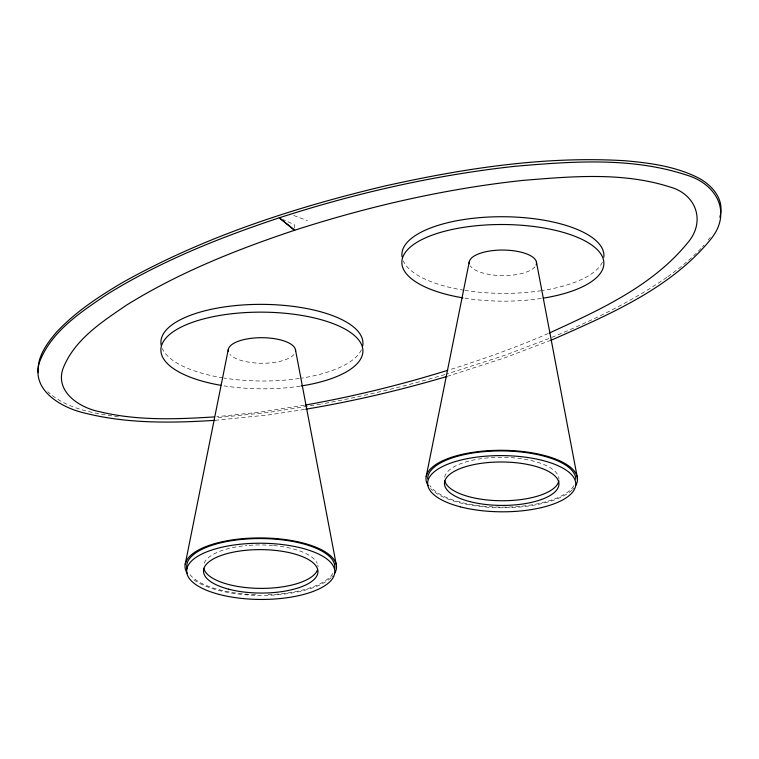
<?xml version="1.0" encoding="UTF-8"?>
<svg xmlns="http://www.w3.org/2000/svg" width="759" height="759" viewBox="0 0 759 759"><rect width="100%" height="100%" fill="white"/><g stroke="black" fill="none" stroke-linecap="round" stroke-linejoin="round"><path stroke-width="0.57" stroke-dasharray="3.79 2.85" d="M294.426 228.079L294.445 224.711L283.335 219.645M702.597 246.865L704.001 245.129M708.204 239.948L710.301 237.358M700.984 248.487L692.901 256.627L681.278 266.599L667.787 276.712M666.829 277.358C630.587 302.386 590.597 321.437 549.952 338.144M548.254 333.495C515.835 347.518 482.544 359.5 448.806 369.965M548.88 338.571L505.02 355.24L446.083 374.225M551.015 340.212L505.01 357.736L448.265 376.075M444.983 374.538C404.443 386.521 363.248 396.264 321.693 403.997M304.387 405.211L260.612 412.052L216.78 416.7M320.535 404.215L268.629 412.412L215.973 417.792M304.558 409.424L268.61 414.907L214.797 420.353M118.385 416.852C93.803 413.276 66.783 409.167 47.808 391.72M293.686 215.461L307.404 220.641M361.398 349.804A101.013 38.329 0.3 0 1 301.37 378.153M299.274 378.466A101.013 38.329 0.3 0 1 224.066 378.058M223.023 377.887A101.013 38.329 0.3 0 1 162.303 348.561M300.289 386.103A101.013 38.329 0.3 0 1 224.028 385.847M293.999 354.462A33.671 12.78 0.3 0 1 262.178 363.257A33.671 12.78 0.3 0 1 229.958 354.387M333.002 575.645A75.758 28.747 0.3 0 1 331.711 577.058M330.99 577.76A75.758 28.747 0.3 0 1 262.386 595.417A75.758 28.747 0.3 0 1 191.809 578.273M204.152 563.206A57.238 21.717 0.3 0 1 246.912 545.531M249.104 545.351A57.238 21.717 0.3 0 1 272.538 545.465M273.638 545.56A57.238 21.717 0.3 0 1 317.215 563.339M317.774 565.028A57.238 21.717 0.3 0 1 317.993 566.736M332.926 573.311A74.078 28.111 0.3 0 1 267.206 594.695M255.584 594.686A74.078 28.111 0.3 0 1 188.887 573.14M602.371 262.168A101.013 38.329 0.3 0 1 542.343 290.517M541.3 290.678A101.013 38.329 0.3 0 1 465.039 290.422M463.996 290.251A101.013 38.329 0.3 0 1 403.276 260.925M541.262 298.467A101.013 38.329 0.3 0 1 465.001 298.202M534.972 266.826A33.671 12.78 0.3 0 1 501.822 275.602A33.671 12.78 0.3 0 1 470.191 265.783M573.975 488.009A75.758 28.747 0.3 0 1 572.684 489.422M571.963 490.124A75.758 28.747 0.3 0 1 500.39 507.771A75.758 28.747 0.3 0 1 430.533 488.54M444.632 477.259A57.238 21.717 0.3 0 1 503.483 457.326A57.238 21.717 0.3 0 1 558.966 479.1M573.908 485.675A74.078 28.111 0.3 0 1 502.373 507.145A74.078 28.111 0.3 0 1 429.86 485.504"/><path stroke-width="1.14" d="M719.93 217.273L720.3 215.177M720.68 213.089C723.289 197.141 710.462 183.906 697.198 177.321C674.779 166.287 649.609 162.891 624.98 160.737C544.307 155.851 463.664 168.507 385.117 185.946C294.596 207.435 204.93 236.485 123.442 282.025C99.325 296.171 75.587 311.721 56.413 332.29C46.878 343.476 36.736 357.147 38.311 372.669M185.187 564.316L228.298 349.434M426.16 476.68L469.271 261.798M549.298 333.049C599.069 310.213 652.095 286.409 687.493 243.022C706.069 221.742 696.42 194.124 669.751 186.932C622.114 171.686 570.901 176.496 521.879 180.49C444.565 188.944 368.371 206.41 294.416 230.319L279.293 217.795C219.417 237.728 160.244 261.352 106.478 294.729C80.407 312.433 51.062 331.503 39.44 362.28C30.635 390.619 62.238 408.143 85.35 413.209C127.578 423.807 171.648 423.076 214.797 420.353M551.015 340.212L553.159 339.358C609.572 314.321 670.159 288.705 710.291 239.844C732.549 213.175 717.075 183.972 686.364 175.006C631.374 156.914 572.125 161.401 515.38 166.259C435.144 175.006 356.047 192.985 279.293 217.795L294.767 230.214C236.542 249.597 179.001 272.547 126.715 305.004C101.991 321.844 74.002 339.804 62.864 368.978C55.189 391.957 79.581 407.659 98.964 411.558C136.705 420.865 176.06 419.329 214.531 416.9M447.715 370.307C401.103 384.822 353.58 396.426 305.526 405.021M447.174 376.398C400.724 390.117 353.476 401.236 305.706 409.234M536.404 261.883L577.201 476.87M295.431 349.519L336.228 564.506M161.306 345.573A101.013 38.329 0.3 0 1 261.068 304.359A101.013 38.329 0.3 0 1 362.688 345.829M220.897 385.325A101.013 38.329 0.3 0 1 182.615 326.37A101.013 38.329 0.3 0 1 342.195 327.584A101.013 38.329 0.3 0 1 301.332 385.942M228.345 351.436A33.671 12.78 0.3 0 1 261.599 337.698A33.671 12.78 0.3 0 1 295.479 351.521M187.245 573.282A75.758 28.747 0.3 0 1 260.109 537.922A75.758 28.747 0.3 0 1 334.567 573.472M317.366 570.132A57.238 21.717 0.3 0 1 259.009 588.367A57.238 21.717 0.3 0 1 203.735 568.301M186.961 568.785A74.078 28.111 0.3 0 1 260.109 538.558A74.078 28.111 0.3 0 1 334.653 568.956M402.08 256.931A101.013 38.329 0.3 0 1 502.05 216.723A101.013 38.329 0.3 0 1 603.813 257.187M462.914 297.87A101.013 38.329 0.3 0 1 422.896 239.066A101.013 38.329 0.3 0 1 582.476 239.607A101.013 38.329 0.3 0 1 543.349 298.135M469.318 263.8A33.671 12.78 0.3 0 1 503.9 250.072A33.671 12.78 0.3 0 1 536.158 264.882M428.218 485.646A75.758 28.747 0.3 0 1 501.092 450.286A75.758 28.747 0.3 0 1 575.54 485.836M558.833 480.798A57.238 21.717 0.3 0 1 502.23 500.75A57.238 21.717 0.3 0 1 444.708 480.665M427.659 478.938A74.078 28.111 0.3 0 1 501.082 450.922A74.078 28.111 0.3 0 1 575.796 479.119M228.725 589.202A57.238 21.717 0.3 0 0 317.831 573.111A57.238 21.717 0.3 0 0 235.641 551.708A57.238 21.717 0.3 0 0 228.725 589.202M219.304 594.458A74.078 28.111 0.3 0 0 334.624 573.633A74.078 28.111 0.3 0 0 228.26 545.93A74.078 28.111 0.3 0 0 219.304 594.458M469.698 501.566A57.238 21.717 0.3 0 0 558.804 485.475A57.238 21.717 0.3 0 0 476.614 464.072A57.238 21.717 0.3 0 0 469.698 501.566M460.286 506.822A74.078 28.111 0.3 0 0 575.597 485.997A74.078 28.111 0.3 0 0 469.233 458.294A74.078 28.111 0.3 0 0 460.286 506.822"/></g></svg>
